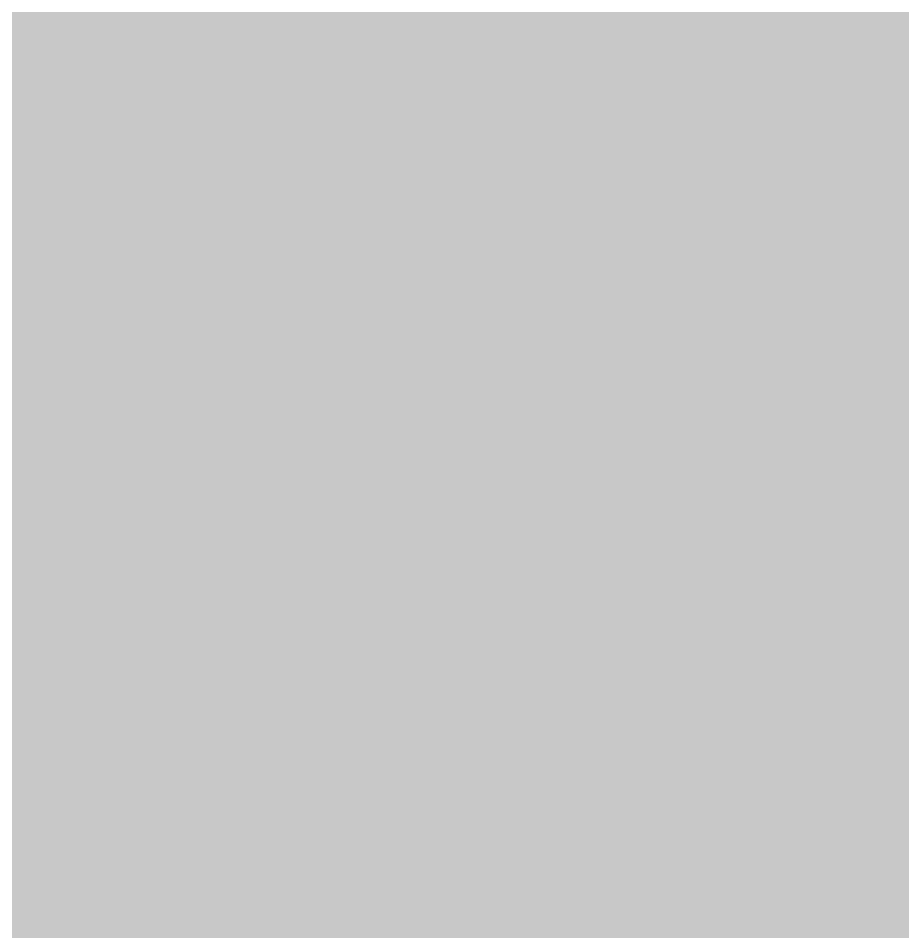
# Model space of a CAD drawing. Extents: x 13573007 to 22079938, y 2388446 to 8397471.
# Drawn here: x 17383336 to 17438800, y 4858370 to 4915650 of the extents above; entities that cross this region are included whole.
import ezdxf

# ---------------------------------------------------------------- set-up
doc = ezdxf.new("R2010")
doc.units = 0
doc.header["$MEASUREMENT"] = 0
doc.layers.add('7大西南经济区', color=21, linetype='CONTINUOUS')

msp = doc.modelspace()

# ---------------------------------------------------------------- hatches: boundary and pattern name
at = {"layer": '7大西南经济区'}
msp.add_hatch(color=256, dxfattribs=at).paths.add_polyline_path([(17293410, 4936598), (17257070, 4983623), (17273545, 4995385), (17279289, 5014655), (17294234, 5045145), (17303264, 5053089), (17312656, 5060310), (17316915, 5072870), (17297123, 5087028), (17283497, 5107400), (17284629, 5145445), (17306369, 5151230), (17331073, 5162095), (17347222, 5148691), (17374608, 5152077), (17396630, 5145164), (17416671, 5136969), (17431468, 5127729), (17442565, 5109248), (17447818, 5080528), (17451630, 5055553), (17464761, 5024237), (17493030, 4995629), (17515758, 4964164), (17542446, 4950315), (17559030, 4940156), (17585954, 4932252), (17592386, 4965099), (17608400, 4975146), (17621980, 4952163), (17631228, 4915202), (17640671, 4908745), (17665657, 4918199), (17675398, 4901408), (17678645, 4867685), (17694596, 4878268), (17706454, 4898727), (17739473, 4893395), (17755457, 4901663), (17780759, 4919457), (17771776, 4964350), (17780420, 4978411), (17816979, 4983348), (17844801, 4967975), (17848948, 4994920), (17857589, 5014611), (17847635, 5031629), (17861391, 5038966), (17875380, 5053806), (17881091, 5023247), (17866402, 4989220), (17868303, 4974711), (17901309, 4981102), (17933625, 4997857), (17946067, 5016338), (17952288, 5032056), (17936418, 5061198), (17929019, 5085223), (17936418, 5096312), (17964162, 5111096), (17988208, 5127729), (18017802, 5151753), (18033369, 5139348), (18048784, 5115440), (18048252, 5075593), (18073291, 5059350), (18093637, 5055654), (18141727, 5040870), (18168062, 5033979), (18190918, 4997319), (18203675, 4964379), (18206865, 4933564), (18189855, 4900624), (18201549, 4886279), (18235036, 4866621), (18255767, 4859183), (18300948, 4852807), (18323273, 4853870), (18342409, 4866090), (18367383, 4872696), (18395032, 4866621), (18427457, 4885216), (18450845, 4864496), (18463070, 4856526), (18479297, 4850051), (18518681, 4857090), (18544035, 4857444), (18557673, 4854425), (18566230, 4827875), (18580669, 4805792), (18592125, 4814938), (18602831, 4823324), (18618162, 4807335), (18638824, 4803004), (18672151, 4771692), (18707143, 4776689), (18740096, 4776129), (18761799, 4761033), (18748135, 4758701), (18728998, 4731776), (18723449, 4718839), (18731134, 4706283), (18746131, 4679968), (18738708, 4668805), (18727135, 4649988), (18716470, 4637997), (18709401, 4628543), (18698412, 4612072), (18691809, 4590696), (18678686, 4558156), (18668480, 4542062), (18656919, 4536409), (18640595, 4536409), (18622456, 4536409), (18617015, 4527347), (18609759, 4512849), (18600690, 4496538), (18593435, 4471166), (18580738, 4449418), (18573482, 4438544), (18559555, 4420785), (18540837, 4414438), (18522695, 4420421), (18513625, 4425858), (18504556, 4436732), (18492037, 4453860), (18479002, 4453192), (18466465, 4451230), (18444699, 4453043), (18430188, 4462104), (18406608, 4474790), (18390284, 4478415), (18373690, 4471391), (18357635, 4445793), (18354007, 4431295), (18367364, 4423458), (18379063, 4409761), (18369370, 4398402), (18349315, 4387377), (18328613, 4371489), (18319902, 4347621), (18323913, 4323901), (18332241, 4308058), (18354997, 4298510), (18360345, 4282140), (18361348, 4273120), (18373046, 4255079), (18388470, 4244628), (18413864, 4237379), (18430864, 4215204), (18435873, 4197564), (18455582, 4179385), (18454713, 4164191), (18439450, 4170389), (18433816, 4177573), (18417986, 4188506), (18401768, 4205192), (18379827, 4184692), (18362656, 4186360), (18349539, 4177063), (18344938, 4166699), (18348565, 4148576), (18354342, 4134868), (18366949, 4133202), (18387887, 4107299), (18410399, 4106852), (18429105, 4102648), (18438222, 4077347), (18440367, 4054619), (18426316, 4051081), (18395725, 4047087), (18378305, 4041302), (18348075, 4034423), (18315835, 4043543), (18289678, 4043087), (18291614, 4054534), (18295304, 4073336), (18278851, 4098395), (18270459, 4101541), (18257873, 4105080), (18239734, 4092394), (18234269, 4078824), (18210713, 4070647), (18189163, 4067640), (18166260, 4088085), (18159925, 4094207), (18154484, 4114142), (18161806, 4127052), (18165721, 4135997), (18162925, 4148856), (18147543, 4171218), (18155094, 4187991), (18161806, 4199452), (18133280, 4200011), (18110951, 4202945), (18085557, 4201133), (18081655, 4193174), (18082778, 4181951), (18085025, 4169606), (18085025, 4162872), (18082778, 4152772), (18079409, 4143794), (18067156, 4142299), (18061437, 4144916), (18045712, 4144916), (18040587, 4138665), (18035274, 4135031), (18035602, 4123593), (18038972, 4105636), (18040095, 4092169), (18031937, 4080527), (18020750, 4065991), (18012061, 4058159), (18001713, 4048934), (17994972, 4037990), (17984933, 4029646), (17970261, 4018911), (17961275, 4012177), (17948920, 4007688), (17944427, 4000954), (17941256, 3986681), (17940540, 3966652), (17937687, 3932496), (17944524, 3911538), (17949086, 3892971), (17951166, 3883115), (17952289, 3875259), (17958537, 3870495), (17950390, 3845088), (17919430, 3830104), (17902484, 3824892), (17883582, 3840202), (17875435, 3842156), (17862400, 3836945), (17842520, 3826521), (17828507, 3819029), (17808628, 3806977), (17788748, 3802417), (17777016, 3807954), (17771150, 3818703), (17754600, 3827002), (17744491, 3830368), (17741121, 3841591), (17741121, 3853936), (17737752, 3866281), (17728766, 3878626), (17725479, 3891120), (17728738, 3901218), (17733339, 3913420), (17721242, 3921088), (17708853, 3947896), (17702967, 3959779), (17698439, 3971775), (17697315, 3981876), (17692822, 3988609), (17681590, 3998710), (17671072, 4018360), (17664361, 4034955), (17657734, 4044288), (17656831, 4050611), (17644523, 4086247), (17635537, 4101959), (17624298, 4111431), (17612248, 4112635), (17602299, 4111998), (17599049, 4106586), (17587136, 4101714), (17571513, 4108693), (17565897, 4121038), (17552418, 4143484), (17543432, 4156951), (17543027, 4163481), (17551087, 4175560), (17563177, 4187640), (17555117, 4199719), (17541107, 4229453), (17524861, 4251645), (17515655, 4265176), (17512803, 4274210), (17496683, 4284276), (17487496, 4271130), (17472503, 4262130), (17464443, 4248037), (17460413, 4235958), (17454368, 4211799), (17443091, 4192647), (17430189, 4207772), (17428174, 4229918), (17428174, 4256090), (17424144, 4280250), (17427929, 4308477), (17428470, 4336082), (17428174, 4362793), (17428174, 4380913), (17428719, 4400854), (17432893, 4460390), (17430978, 4491786), (17430595, 4521651), (17431361, 4547686), (17431744, 4563767), (17434042, 4603204), (17423191, 4629305), (17413356, 4662846), (17402247, 4679310), (17394203, 4699603), (17400332, 4706495), (17419868, 4703049), (17434424, 4712621), (17417186, 4734828), (17398288, 4751934), (17380501, 4789256), (17378722, 4812360), (17372220, 4843010), (17363448, 4870383), (17350611, 4893051), (17301949, 4926585), (17297047, 4931679), (17285940, 4946134), (17267949, 4959480)])

doc.saveas('drawing.dxf')
